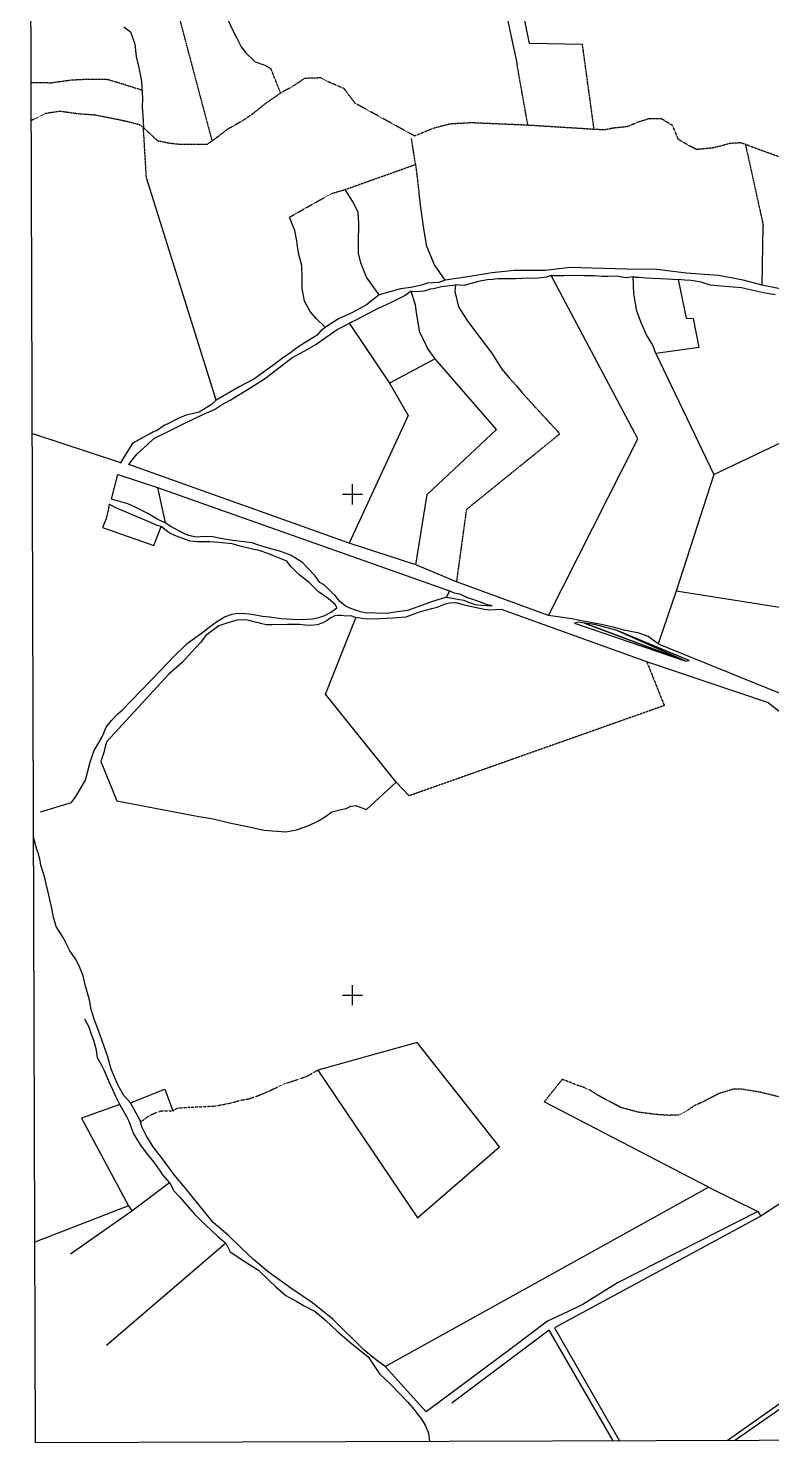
# Model space of a CAD drawing. Header units: millimetres. Extents: x 585668 to 596421, y 1344570 to 1349375.
# Drawn here: x 588836 to 590321, y 1344710 to 1347535 of the extents above; entities that cross this region are included whole.
import ezdxf

# ---------------------------------------------------------------- set-up
doc = ezdxf.new("R2010")
doc.units = ezdxf.units.MM
doc.linetypes.add('DIVIDE', pattern=[1.25, 0.5, -0.25, 0, -0.25, 0, -0.25])
doc.linetypes.add('HIDDEN', pattern=[0.375, 0.25, -0.125])
for name, color, linetype in [('2', 7, 'Continuous'), ('3', 7, 'Continuous'), ('42', 7, 'Continuous'), ('43', 7, 'Continuous')]:
    doc.layers.add(name, color=color, linetype=linetype)

# ---------------------------------------------------------------- blocks, each defined once
blk = doc.blocks.new('COORD')
at = {"layer": '42', "color": 2, "linetype": 'Continuous'}
for p, q in [((-2, 0), (2, 0)), ((0, -2), (0, 2))]:
    blk.add_line(p, q, dxfattribs=at)
blk = doc.blocks.new('COORD$')
at = {"layer": '42', "color": 2, "linetype": 'Continuous'}
blk.add_blockref('COORD', (0, 0), dxfattribs=at)

msp = doc.modelspace()

# ---------------------------------------------------------------- linework, layer by layer
at = {"layer": '2', "color": 1, "linetype": 'Continuous'}
for p, q in [((589788.502, 1347573.554), (589812.332, 1347462.247)), ((589211.293, 1346792.015), (589072.24, 1347236.296)), ((590301.975, 1347021.605), (590304.045, 1347140.218)), ((590053.378, 1346714.939), (589880.5, 1347040.703)), ((589476.984, 1346945.936), (589557.51, 1346826.175)), ((589648.474, 1346874.715), (589557.51, 1346826.175)), ((589771.15, 1346733.331), (589648.474, 1346874.715)), ((590089.46, 1346885.054), (590205.56, 1346643.499)), ((590205.56, 1346643.499), (590410.602, 1346741.349)), ((589875.395, 1346361.821), (590053.378, 1346714.939)), ((590205.56, 1346643.499), (590130.242, 1346410.696)), ((589094.201, 1346617.677), (589677.457, 1346410.893)), ((588984.258, 1346537.42), (589087.282, 1346501.752)), ((589087.282, 1346501.752), (589101.621, 1346539.768)), ((589610.086, 1346463.226), (589477.001, 1346506.428)), ((589691.239, 1346429.341), (589610.086, 1346463.226)), ((589677.457, 1346410.893), (589671.744, 1346398.38)), ((589686.729, 1346406.468), (589677.457, 1346410.893)), ((589875.395, 1346361.821), (589691.239, 1346429.341)), ((590130.242, 1346410.696), (590093.991, 1346305.362)), ((590542.289, 1346345.508), (590130.242, 1346410.696)), ((589780.74, 1346374.72), (590070.982, 1346270.296)), ((590093.991, 1346305.362), (590386.927, 1346186.234)), ((590070.982, 1346270.296), (590313.732, 1346187.944)), ((590313.732, 1346187.944), (590520.745, 1346024.144)), ((589571.172, 1346029.119), (589596.613, 1346001.717)), ((588948.513, 1345556.633), (588957.843, 1345539.209)), ((589040.725, 1345388.481), (589109.039, 1345416.186)), ((589109.039, 1345416.186), (589124.992, 1345372.67)), ((589018.908, 1345385.185), (588942.459, 1345357.896)), ((589059.64, 1345353.383), (589040.725, 1345388.481)), ((590194.763, 1345220.439), (589866.485, 1345390.484)), ((588942.459, 1345357.896), (589036.771, 1345183.164)), ((589042.977, 1345172.818), (589118.103, 1345229.562)), ((590403.763, 1345231.194), (590299.29, 1345162.431)), ((589548.807, 1344862.011), (590194.763, 1345220.439)), ((590194.763, 1345220.439), (590292.843, 1345171.504)), ((589036.771, 1345183.164), (588849.521, 1345110.354)), ((588920.387, 1345087.082), (589042.977, 1345172.818)), ((589036.771, 1345183.164), (589042.977, 1345172.818)), ((590292.843, 1345171.504), (590299.29, 1345162.431)), ((590299.29, 1345162.431), (589886.949, 1344939.523)), ((589230.915, 1345108.135), (588992.684, 1344903.716)), ((590231.964, 1344714.27), (590633.614, 1344997.281)), ((589876.332, 1344934.321), (589682.202, 1344789.088)), ((590004.439, 1344713.534), (589876.332, 1344934.321)), ((589886.949, 1344939.523), (590016.625, 1344713.574)), ((590246.723, 1344714.318), (590547.614, 1344925.558)), ((589630.552, 1344771.48), (589548.807, 1344862.011))]:
    msp.add_line(p, q, dxfattribs=at)
for points in [[(589942.948, 1347502.534), (589837.267, 1347504.447), (589823.306, 1347572.912)], [(589234.257, 1347554.122), (589241.304, 1347536.917), (589252.197, 1347516.45), (589261.549, 1347497.491), (589270.309, 1347486.149), (589289.053, 1347467.8), (589308.94, 1347460.898), (589320.697, 1347454.163)], [(589027.312, 1347537.41), (589040.497, 1347527.896), (589048.901, 1347502.827), (589051.709, 1347478.461), (589055.452, 1347461.475), (589059.172, 1347446.521), (589062.672, 1347428.515), (589062.672, 1347428.515)], [(589062.672, 1347428.515), (589064.319, 1347394.226), (589063.999, 1347377.196), (589064.948, 1347360.179), (589066.227, 1347336.305)], [(589537.122, 1347002.255), (589511.597, 1347037.787), (589500.629, 1347066.116), (589495.854, 1347085.37), (589495.626, 1347107.215), (589496.506, 1347144.571), (589495.254, 1347167.167), (589483.842, 1347189.394), (589469.368, 1347212.857)], [(589668.434, 1347031.437), (589647.278, 1347062.191), (589632.158, 1347098.857), (589627.002, 1347130.301), (589619.352, 1347181.532), (589616.568, 1347204.873)], [(589429.558, 1346937.522), (589428.274, 1346938.778), (589411.85, 1346954.342), (589399.501, 1346968.937), (589387.851, 1346989.637), (589383.524, 1347014.739), (589383.547, 1347036.842), (589382.535, 1347060.711), (589376.996, 1347080.21), (589374.307, 1347094.406), (589372.869, 1347110.395), (589368.589, 1347130.925), (589357.894, 1347157.479)], [(590793.922, 1347091.208), (590725.862, 1347039.117), (590721.096, 1347033.22), (590716.36, 1347024.529), (590712.414, 1347013.052), (590708.977, 1347001.58), (590705.013, 1346991.881), (590701.808, 1346982.445), (590689.918, 1346977.483), (590683.087, 1346974.611), (590667.863, 1346972.66), (590657.195, 1346972.285), (590635.343, 1346972.291), (590533.871, 1346981.048), (590425.725, 1346996.334), (590351.119, 1347011.492), (590301.975, 1347021.605)], [(589668.434, 1347031.437), (589656.287, 1347026.726), (589633.687, 1347025.453), (589621.532, 1347021.505), (589600.491, 1347016.947), (589579.679, 1347014.679), (589537.122, 1347002.255)], [(590301.975, 1347021.605), (590263.501, 1347031.838), (590214.878, 1347040.686), (590149.778, 1347045.791), (590091.52, 1347052.751), (590032.312, 1347053.35), (589960.636, 1347055.585), (589918.952, 1347056.89), (589868.196, 1347050.979), (589806.709, 1347050.79), (589762.797, 1347046.48), (589714.355, 1347038.055), (589668.434, 1347031.437)], [(589880.5, 1347040.703), (589871.129, 1347037.802), (589848.801, 1347034.754), (589833.036, 1347035.845), (589808.912, 1347034.555), (589788.585, 1347034.579), (589773.595, 1347034.409), (589763.444, 1347033.277), (589753.543, 1347032.403), (589734.775, 1347029.141), (589723.12, 1347025.96), (589718.058, 1347024.124), (589706.914, 1347020.695), (589689.365, 1347022.275)], [(589880.5, 1347040.703), (589905.908, 1347040.737), (589925.209, 1347041.718), (589946.049, 1347041.192), (589966.89, 1347040.667), (589981.636, 1347039.818), (589993.325, 1347039.697), (590011.106, 1347040.152), (590029.435, 1347036.804), (590043.898, 1347038.746)], [(590043.898, 1347038.746), (590048.228, 1347037.779), (590055.595, 1347037.863), (590070.098, 1347035.995), (590083.06, 1347035.634), (590097.803, 1347035.039), (590112.803, 1347034.193), (590134.16, 1347032.911)], [(590089.46, 1346885.054), (590083.188, 1346901.751), (590070.522, 1346922.439), (590060.629, 1346945.191), (590051.733, 1346969.733), (590047.975, 1346988.998), (590045.773, 1347005.233), (590043.898, 1347038.746)], [(590134.16, 1347032.911), (590149.704, 1346955.602), (590163.683, 1346955.252), (590175.471, 1346896.955), (590089.46, 1346885.054)], [(590327.842, 1347002.082), (590307.734, 1347005.411), (590283.54, 1347010.725), (590260.617, 1347016.054), (590227.044, 1347019.23), (590197.798, 1347021.693), (590179.697, 1347027.585), (590159.841, 1347031.17), (590147.641, 1347031.54), (590134.16, 1347032.911)], [(589600.819, 1347009.837), (589589.223, 1347001.068), (589560.914, 1346986.774), (589535.122, 1346974.795), (589510.096, 1346962.571), (589489.38, 1346951.157), (589476.984, 1346945.936)], [(589600.819, 1347009.837), (589610.989, 1347009.191), (589627.746, 1347010.397), (589639.647, 1347014.343), (589645.482, 1347015.171), (589661.451, 1347018.909), (589689.365, 1347022.275)], [(589618.454, 1346926.963), (589611.985, 1346962.457), (589609.749, 1346981.993), (589600.819, 1347009.837)], [(589689.365, 1347022.275), (589688.233, 1347009.051), (589695.416, 1346978.138), (589712.725, 1346950.897), (589727.926, 1346930.746), (589740.809, 1346913.617), (589762.185, 1346886.168), (589782.09, 1346853.621), (589796.241, 1346836.76), (589811.397, 1346820.927), (589822.73, 1346806.321)], [(589537.122, 1347002.255), (589511.918, 1346982.661), (589481.093, 1346966.052), (589455.804, 1346954.587), (589429.558, 1346937.522)], [(589477.001, 1346506.428), (589037.314, 1346663.313), (589040.808, 1346668.941), (589053.586, 1346684.834), (589073.707, 1346702.84), (589087.284, 1346715.438), (589115.576, 1346729.466), (589142.351, 1346742.969), (589186.313, 1346764.026), (589208.056, 1346773.154), (589222.174, 1346782.709), (589239.34, 1346792.297), (589257.005, 1346802.652), (589280.467, 1346817.136), (589307.704, 1346834.709), (589341.966, 1346860.237), (589362.617, 1346876.215), (589387.106, 1346889.693), (589410.835, 1346902.909), (589431.241, 1346918.122), (589453.43, 1346932.846), (589483.182, 1346948.546)], [(589429.558, 1346937.522), (589418.931, 1346928.917), (589412.914, 1346921.737), (589396.013, 1346911.136), (589382.138, 1346902.6), (589370.037, 1346894.338), (589359.966, 1346886.352), (589354.669, 1346882.991), (589343.827, 1346875.759), (589329.22, 1346864.42), (589286.634, 1346833.72), (589257.337, 1346818.666), (589211.293, 1346792.015)], [(589648.474, 1346874.715), (589633.516, 1346895.886), (589627.532, 1346909.282), (589618.454, 1346926.963)], [(589557.51, 1346826.175), (589594.773, 1346761.561), (589477.001, 1346506.428)], [(588844.473, 1346725.132), (589016.168, 1346669.126), (589021.018, 1346666.895), (589034.258, 1346688.64), (589045.499, 1346707.059), (589063.437, 1346716.916), (589078.346, 1346724.707), (589086.177, 1346729.115), (589092.248, 1346731.724), (589107.388, 1346741.804), (589115.478, 1346745.706), (589137.469, 1346756.626), (589152.146, 1346762.382), (589177.488, 1346768.767), (589203.491, 1346784.813), (589211.293, 1346792.015)], [(589610.086, 1346463.226), (589632.757, 1346603.719), (589771.15, 1346733.331)], [(589002.464, 1346594.534), (589015.168, 1346643.202), (589094.201, 1346617.677), (589109.928, 1346547.23)], [(588997.74, 1346584.572), (588996.571, 1346574.905), (588992.898, 1346561.653), (588991.694, 1346555.288), (588989.969, 1346550.187), (588984.258, 1346537.42)], [(589101.621, 1346539.768), (589093.47, 1346541.708), (589080.45, 1346547.657), (589066.667, 1346553.598), (589011.031, 1346577.102), (588997.74, 1346584.572)], [(589109.928, 1346547.23), (589093.848, 1346554.161), (589075.18, 1346565.635), (589051.423, 1346577.814), (589035.343, 1346584.745), (589002.464, 1346594.534)], [(589452.687, 1346377.349), (589450.085, 1346383.162), (589434.963, 1346395.693), (589416.02, 1346409.197), (589397.532, 1346427.787), (589376.272, 1346444.059), (589361.124, 1346459.13), (589352.618, 1346470.72), (589314.604, 1346485.532), (589299.3, 1346491.201), (589264.155, 1346498.932), (589243.256, 1346505.046), (589216.803, 1346507.794), (589199.005, 1346508.863), (589186.557, 1346508.722), (589173.089, 1346508.823), (589159.603, 1346510.702), (589132.061, 1346520.298), (589121.597, 1346524.752), (589115.714, 1346528.496), (589101.621, 1346539.768)], [(589671.744, 1346398.38), (589643.631, 1346389.677), (589607.177, 1346376.815), (589593.255, 1346371.83), (589573.205, 1346369.57), (589555.959, 1346366.58), (589535.129, 1346366.09), (589523.429, 1346367.227), (589512.256, 1346366.592), (589499.78, 1346368.991), (589491.362, 1346372.198), (589480.141, 1346376.136), (589469.68, 1346380.336), (589458.149, 1346389.605), (589449.384, 1346401.7), (589440.404, 1346409.982), (589427.569, 1346422.539), (589418.367, 1346427.769), (589408.561, 1346442.139), (589393.67, 1346456.959), (589384.155, 1346467.775), (589369.835, 1346476.504), (589361.396, 1346481.744), (589340.478, 1346489.636), (589316.266, 1346496.729), (589294.348, 1346503.085), (589283.125, 1346507.277), (589266.841, 1346509.379), (589244.963, 1346511.925), (589220.274, 1346515.964), (589203.983, 1346518.827), (589189.748, 1346519.428), (589170.953, 1346518.706), (589156.945, 1346521.85), (589148.53, 1346524.803), (589120.93, 1346539.987), (589109.928, 1346547.23)], [(589485.654, 1346359.177), (589511.864, 1346355.41), (589538.029, 1346355.961), (589563.676, 1346357.522), (589591.098, 1346359.357), (589617.676, 1346369.059), (589631.863, 1346373.031), (589641.994, 1346376.194), (589652.891, 1346378.858), (589659.222, 1346380.963), (589669.593, 1346385.399), (589677.193, 1346387.518), (589690.15, 1346387.665), (589706.968, 1346383.029), (589746.443, 1346374.331), (589756.875, 1346372.925), (589780.74, 1346374.72)], [(589671.744, 1346398.38), (589682.849, 1346396.727), (589697.065, 1346393.979), (589706.102, 1346392.369), (589714.779, 1346388.689), (589728.4, 1346383.598), (589741.22, 1346382.531), (589762.73, 1346381.104), (589751.593, 1346383.576), (589738.985, 1346388.744), (589725.925, 1346393.111), (589712.05, 1346398.183), (589697.848, 1346404.251), (589686.729, 1346406.468)], [(588860.855, 1345969.995), (588922.408, 1345988.223), (588931.429, 1346000.266), (588950.906, 1346033.005), (588960.186, 1346068.932), (588967.069, 1346091.112), (588983.796, 1346119.501), (588991.727, 1346138.645), (589002.508, 1346152.486), (589015.329, 1346165.588), (589024.139, 1346173.564), (589060.087, 1346210.555), (589080.948, 1346232.386), (589102.063, 1346254.22), (589126.193, 1346279.391), (589154.366, 1346306.64), (589184.624, 1346328.832), (589197.478, 1346338.886), (589211.853, 1346349.211), (589228.266, 1346359.051), (589243.199, 1346364.555), (589250.81, 1346365.658), (589261.221, 1346366.284), (589276.729, 1346365.444), (589289.967, 1346363.054), (589304.221, 1346360.675), (589317.956, 1346359.306), (589341.112, 1346356.013), (589363.995, 1346354.494), (589383.314, 1346353.697), (589402.863, 1346355.189), (589416.299, 1346358.136), (589428.708, 1346362.088), (589441.845, 1346369.35), (589452.687, 1346377.349)], [(589490.248, 1346357.197), (589481.06, 1346361.157), (589470.392, 1346360.782), (589462.5, 1346362.217), (589454.376, 1346361.617), (589448.284, 1346361.039), (589439.183, 1346356.617), (589432.879, 1346351.973), (589424.289, 1346347.302), (589413.15, 1346343.365), (589400.458, 1346342.205), (589389.526, 1346342.843), (589377.829, 1346343.727), (589354.193, 1346344.221), (589323.458, 1346343.364), (589311.009, 1346343.222), (589299.799, 1346346.144), (589298.012, 1346346.886), (589289.359, 1346348.312), (589277.632, 1346351.99), (589269.997, 1346353.173), (589252.727, 1346352.469), (589230.687, 1346346.122), (589217.016, 1346341.394), (589190.791, 1346322.296), (589180.015, 1346307.947), (589162.933, 1346289.208), (589143.845, 1346267.905), (589117.156, 1346244.483), (588993.04, 1346110.206), (588990.092, 1346100.519), (588987.174, 1346088.038), (588981.005, 1346070.438)], [(589571.172, 1346029.119), (589429.843, 1346204.843), (589490.248, 1346357.197)], [(590093.991, 1346305.362), (590074.018, 1346320.124), (590056.165, 1346326.527), (590029.174, 1346332.064), (590004.462, 1346338.389), (589976.955, 1346344.682), (589944.112, 1346350.915), (589921.708, 1346355.233), (589898.554, 1346358.273), (589875.395, 1346361.821)], [(588981.005, 1346070.438), (589012.823, 1345992.043), (589176.783, 1345960.623), (589181.618, 1345959.916), (589205.798, 1345955.872), (589238.408, 1345947.604), (589277.106, 1345940.167), (589306.654, 1345933.135), (589350.643, 1345930.078), (589371.944, 1345934.13), (589396.5, 1345942.792), (589414.709, 1345950.875), (589429.598, 1345960.698), (589442.462, 1345969.735), (589458.171, 1345973.978), (589470.85, 1345976.409), (589480.459, 1345980.837), (589490.354, 1345982.219), (589494.943, 1345980.747), (589511.777, 1345974.587), (589571.172, 1346029.119)], [(589040.725, 1345388.481), (589026.852, 1345403.059), (589015.966, 1345423.514), (589009.202, 1345438.68), (589002.159, 1345456.129), (588995.048, 1345480.184), (588987.965, 1345501.443), (588983.003, 1345514.344), (588974.367, 1345538.381), (588968.362, 1345553.809), (588961.785, 1345575.329), (588958.28, 1345594.597), (588950.631, 1345621.44), (588945.843, 1345641.964), (588937.234, 1345663.46), (588930.75, 1345676.089), (588919.404, 1345691.966), (588906.169, 1345718.491), (588892.216, 1345740.689), (588886.936, 1345759.683), (588882.402, 1345780.209), (588878.662, 1345797.696), (588875.465, 1345811.887), (588872.014, 1345826.075), (588869.883, 1345835.45), (588866.466, 1345846.336), (588861.461, 1345863.3), (588859.839, 1345872.682), (588855.872, 1345887.626), (588853.259, 1345894.456), (588846.992, 1345919.254)], [(588983.028, 1345463.28), (588974.736, 1345478.683), (588972.799, 1345493.904), (588967.005, 1345513.4), (588961.778, 1345527.313), (588957.843, 1345539.209)], [(589018.908, 1345385.185), (589011.119, 1345401.102), (589005.654, 1345413.489), (588997.33, 1345431.94), (588987.956, 1345453.682), (588983.028, 1345463.28)], [(589118.103, 1345229.562), (589104.986, 1345244.656), (589098.791, 1345253.985), (589087.183, 1345270.621), (589072.511, 1345288.746), (589061.171, 1345304.115), (589054.705, 1345314.965), (589046.435, 1345328.336), (589043.047, 1345336.427), (589037.809, 1345351.357), (589033.138, 1345360.704), (589018.908, 1345385.185)], [(589548.807, 1344862.011), (589531.904, 1344874.776), (589507.048, 1344894.818), (589444.149, 1344956.854), (589404.177, 1344988.919), (589360.926, 1345018.66), (589315.361, 1345050.916), (589285.882, 1345075.732), (589263.04, 1345097.576), (589236.091, 1345123.437), (589205.834, 1345149.769), (589149.466, 1345218.993), (589128.619, 1345244.416), (589102.334, 1345279.685), (589085.6, 1345300.581), (589071.642, 1345323.287), (589063.326, 1345340.976), (589059.64, 1345353.383)], [(589118.103, 1345229.562), (589126.916, 1345212.894), (589138.224, 1345200.574), (589155.71, 1345180.703), (589168.828, 1345165.354), (589181.407, 1345153.049), (589201.677, 1345134.225), (589215.017, 1345121.928), (589230.915, 1345108.135)], [(590292.843, 1345171.504), (590013.054, 1345029.363), (589943.632, 1344986.149), (589902.93, 1344966.379), (589873.346, 1344952.579), (589802.249, 1344899.438), (589630.552, 1344771.48)], [(589230.915, 1345108.135), (589239.222, 1345091.208), (589272.483, 1345069.229), (589295.762, 1345054.25), (589317.317, 1345033.917), (589330.664, 1345021.112), (589350.92, 1345003.558), (589372.639, 1344991.864), (589386.959, 1344983.135), (589409.438, 1344971.703), (589430.459, 1344953.904), (589452.785, 1344932.817), (589477.654, 1344911.505), (589514.811, 1344881.441), (589537.777, 1344847.659), (589559.595, 1344826.566), (589579.113, 1344806.718), (589593.245, 1344791.635), (589606.102, 1344777.046), (589616.408, 1344763.444), (589622.076, 1344755.887), (589629.32, 1344743.521), (589635.317, 1344728.854), (589637.274, 1344712.347)]]:
    msp.add_lwpolyline(points, dxfattribs=at)
msp.add_lwpolyline([(589613.29, 1345159.22), (589777.478, 1345300.557), (589612.687, 1345508.787), (589414.564, 1345453.95)], close=True, dxfattribs=at)
at = {"layer": '2', "color": 1, "linetype": 'DIVIDE'}
for points in [[(589124.992, 1345372.67), (589133.829, 1345378.106), (589155.662, 1345379.878), (589175.981, 1345380.616), (589208.995, 1345382.261), (589239.68, 1345387.945), (589259.187, 1345393.501), (589276.685, 1345396.748), (589290.613, 1345401.225), (589312.371, 1345410.11), (589330.579, 1345418.446), (589348.278, 1345426.776), (589368.79, 1345433.36), (589393.6, 1345442.026), (589414.564, 1345453.95)], [(589059.64, 1345353.383), (589061.693, 1345351.374), (589070.27, 1345357.314), (589078.088, 1345362.992), (589091.994, 1345369.501), (589101.619, 1345372.405), (589124.992, 1345372.67)]]:
    msp.add_lwpolyline(points, dxfattribs=at)
at = {"layer": '3', "color": 30, "linetype": 'HIDDEN'}
for p, q in [((589137.986, 1347554.866), (589203.167, 1347309.57)), ((589340.284, 1347405.327), (589320.697, 1347454.163)), ((589072.24, 1347236.296), (589066.227, 1347336.305)), ((589609.611, 1347262.718), (589601.443, 1347314.959)), ((589902.602, 1345435.607), (589866.485, 1345390.484))]:
    msp.add_line(p, q, dxfattribs=at)
at = {"layer": '3', "color": 1, "linetype": 'HIDDEN'}
for p, q in [((589966.151, 1347332.771), (589942.948, 1347502.534)), ((589833.986, 1347341.006), (589812.332, 1347462.247)), ((589966.151, 1347332.771), (589833.986, 1347341.006)), ((590268.219, 1347302.984), (590304.045, 1347140.218))]:
    msp.add_line(p, q, dxfattribs=at)
at = {"layer": '3', "color": 30, "linetype": 'HIDDEN'}
for points in [[(588842.28, 1347426.398), (588882.366, 1347426.067), (588921.674, 1347431.573), (588953.151, 1347433.182), (588992.518, 1347433.352), (589022.078, 1347424.521), (589063.495, 1347411.37)], [(589340.284, 1347405.327), (589322.892, 1347393.195), (589307.264, 1347382.354), (589284.355, 1347363.81), (589263.684, 1347349.611), (589233.899, 1347332.772), (589212.491, 1347316.277)], [(589066.227, 1347336.305), (589058.547, 1347341.813), (589032.31, 1347348.646), (588996.161, 1347356.135), (588968.164, 1347361.425), (588934.611, 1347363.859), (588899.506, 1347368.819), (588869.332, 1347364.174), (588842.518, 1347350.417)], [(589833.986, 1347341.006), (589720.907, 1347345.889), (589678.01, 1347343.394), (589644.834, 1347334.651), (589615.249, 1347322.643), (589607.918, 1347319.515)], [(589212.491, 1347316.277), (589193.844, 1347302.862), (589173.276, 1347302.386), (589139.494, 1347302.531), (589116.607, 1347305.08), (589094.967, 1347309.676), (589066.227, 1347336.305)], [(589469.368, 1347212.857), (589609.611, 1347262.718), (589616.568, 1347204.873)], [(589357.894, 1347157.479), (589422.307, 1347193.777), (589444.037, 1347205.456), (589469.368, 1347212.857)], [(589822.73, 1346806.321), (589897.777, 1346724.606), (589711.078, 1346573.359), (589691.239, 1346429.341)], [(590070.982, 1346270.296), (590106.205, 1346182.032), (589596.613, 1346001.717)], [(590338.99, 1345399.657), (590297.468, 1345409.856), (590261.325, 1345415.797), (590243.033, 1345415.589), (590215.68, 1345407.149), (590182.574, 1345390.006), (590165.88, 1345382.704), (590151.249, 1345372.63), (590134.822, 1345364.059), (590116.533, 1345363.598), (590092.125, 1345365.099), (590054.98, 1345369.759), (590020.327, 1345379.019), (589995.546, 1345391.949), (589974.594, 1345403.143), (589960.012, 1345412.632), (589947.243, 1345418.838), (589930.668, 1345424.493), (589902.602, 1345435.607)]]:
    msp.add_lwpolyline(points, dxfattribs=at)
at = {"layer": '3', "color": 1, "linetype": 'HIDDEN'}
for points in [[(589607.918, 1347319.515), (589488.837, 1347385.07), (589467.183, 1347414.062), (589435.027, 1347427.947), (589420.719, 1347435.671), (589387.966, 1347434.556), (589365.78, 1347419.578), (589340.284, 1347405.327)], [(590268.219, 1347302.984), (590258.789, 1347305.932), (590235.947, 1347304.416), (590216.704, 1347298.872), (590203.024, 1347295.675), (590170.802, 1347292.533), (590155.221, 1347300.498), (590134.513, 1347312.727), (590122.777, 1347340.555), (590100.789, 1347353.788), (590075.895, 1347354.028), (590052.86, 1347346.919), (590037.695, 1347340.148), (590031.623, 1347338.05), (590004.477, 1347335.217), (589986.482, 1347331.719), (589966.151, 1347332.771)], [(590756.303, 1347189.861), (590739.116, 1347187.593), (590717.301, 1347185.071), (590691.162, 1347183.011), (590662.197, 1347183.97), (590621.142, 1347198.776), (590595.505, 1347220.355), (590570.803, 1347249.314), (590546.894, 1347275.487), (590530.197, 1347292.588), (590508.646, 1347312.178), (590484.882, 1347325.137), (590475.21, 1347327.066), (590456.972, 1347322.55), (590389.623, 1347280.148), (590378.491, 1347276.216), (590362.788, 1347272.235), (590338.862, 1347276.806), (590312.852, 1347286.184), (590288.882, 1347294.82), (590268.219, 1347302.984)]]:
    msp.add_lwpolyline(points, dxfattribs=at)
at = {"layer": '43', "color": 1, "linetype": 'Continuous'}
msp.add_lwpolyline([(588836.363, 1349319.229), (595647.803, 1349341.324), (595663.243, 1344731.827), (588850.773, 1344709.805), (588836.363, 1349319.229)], dxfattribs=at)

# ---------------------------------------------------------------- block references
at = {"layer": '42', "color": 2, "linetype": 'Continuous', "xscale": 10, "yscale": 10}
for p in [(589483.803, 1346603.948), (589483.803, 1345603.948)]:
    msp.add_blockref('COORD$', p, dxfattribs=at)

# ---------------------------------------------------------------- meshes
at = {"layer": '2', "color": 1, "linetype": 'Continuous'}
mesh = msp.add_polyface(dxfattribs=at)
corners = [(589947.038, 1346346.289), (590149.535, 1346270.958), (590012.22, 1346331.742), (589935.585, 1346348.453), (589966.621, 1346343.958), (590155.873, 1346272.042), (589926.973, 1346346.327)]
mesh.append_faces([[corners[k] for k in face] for face in [(1, 0, 3, 6), (2, 1, 5)]], dxfattribs={"vtx0": -1, "color": 1})
mesh.append_faces([[corners[k] for k in face] for face in [(0, 1, 2, 4)]], dxfattribs={"vtx0": -1, "vtx1": -1, "color": 1})

doc.saveas('drawing.dxf')
